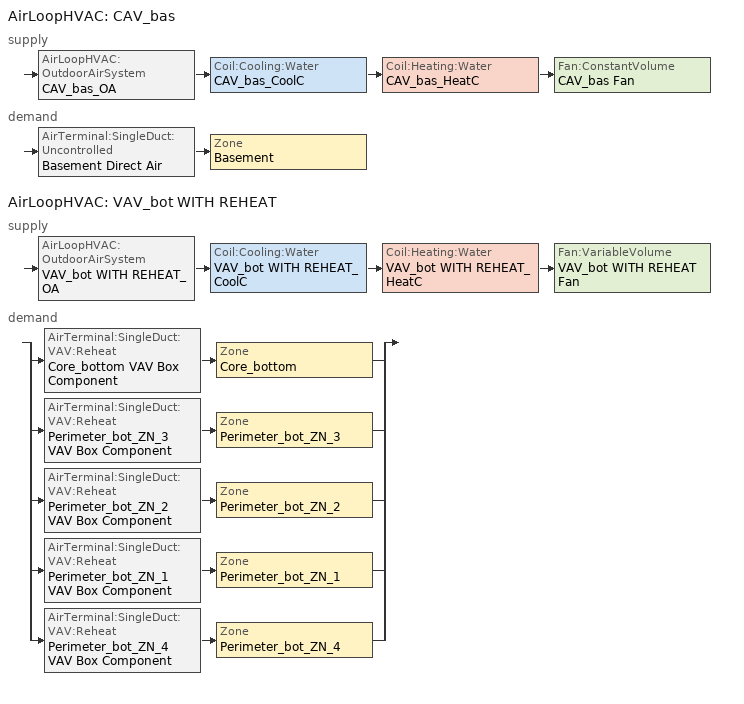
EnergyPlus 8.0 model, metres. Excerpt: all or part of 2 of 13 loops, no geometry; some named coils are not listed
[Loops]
AirLoopHVAC 'CAV_bas'
 supply: AirLoopHVAC:OutdoorAirSystem 'CAV_bas_OA' > Coil:Cooling:Water 'CAV_bas_CoolC' > Coil:Heating:Water 'CAV_bas_HeatC' > Fan:ConstantVolume 'CAV_bas Fan'
 demand: AirTerminal:SingleDuct:Uncontrolled 'Basement Direct Air' > Zone 'Basement'
AirLoopHVAC 'VAV_bot WITH REHEAT'
 supply: AirLoopHVAC:OutdoorAirSystem 'VAV_bot WITH REHEAT_OA' > Coil:Cooling:Water 'VAV_bot WITH REHEAT_CoolC' > Coil:Heating:Water 'VAV_bot WITH REHEAT_HeatC' > Fan:VariableVolume 'VAV_bot WITH REHEAT Fan'
 demand: split
  | AirTerminal:SingleDuct:VAV:Reheat 'Core_bottom VAV Box Component' > Zone 'Core_bottom'
  | AirTerminal:SingleDuct:VAV:Reheat 'Perimeter_bot_ZN_3 VAV Box Component' > Zone 'Perimeter_bot_ZN_3'
  | AirTerminal:SingleDuct:VAV:Reheat 'Perimeter_bot_ZN_2 VAV Box Component' > Zone 'Perimeter_bot_ZN_2'
  | AirTerminal:SingleDuct:VAV:Reheat 'Perimeter_bot_ZN_1 VAV Box Component' > Zone 'Perimeter_bot_ZN_1'
  | AirTerminal:SingleDuct:VAV:Reheat 'Perimeter_bot_ZN_4 VAV Box Component' > Zone 'Perimeter_bot_ZN_4'
[Sizing:Zone] Zone Cooling Design Supply Air Temperature Input Method=SupplyAirTemperature; Zone Cooling Design Supply Air Temperature {C}=12.8; Zone Heating Design Supply Air Temperature Input Method=SupplyAirTemperature; Zone Heating Design Supply Air Temperature {C}=40; Zone Cooling Design Supply Air Humidity Ratio {kg-H2O/kg-air}=0.0085; Zone Heating Design Supply Air Humidity Ratio {kg-H2O/kg-air}=0.008; Zone Heating Sizing Factor=0; Zone Cooling Sizing Factor=0; Cooling Design Air Flow Method=DesignDay; Cooling Design Air Flow Rate {m3/s}=0; Cooling Minimum Air Flow {m3/s}=0; Cooling Minimum Air Flow Fraction=0; Heating Design Air Flow Method=DesignDay; Heating Design Air Flow Rate {m3/s}=0
Name | Design Specification Outdoor Air Object
Basement | SZ DSOA Basement
Core_bottom | SZ DSOA Core_bottom
Perimeter_bot_ZN_3 | SZ DSOA Perimeter_bot_ZN_3
Perimeter_bot_ZN_2 | SZ DSOA Perimeter_bot_ZN_2
Perimeter_bot_ZN_1 | SZ DSOA Perimeter_bot_ZN_1
Perimeter_bot_ZN_4 | SZ DSOA Perimeter_bot_ZN_4
[DesignSpecification:OutdoorAir]
Name | Outdoor Air Method | outside air flow per zone area {m3/s-m2} | Outdoor Air Flow per Zone {m3/s} | Zone Outdoor Air Method | Outdoor Air Flow per Person {m3/s-person} | Outdoor Air Flow per Zone Floor Area {m3/s-m2}
SZ DSOA Basement; SZ DSOA Core_bottom; SZ DSOA Perimeter_bot_ZN_3; SZ DSOA Perimeter_bot_ZN_2; SZ DSOA Perimeter_bot_ZN_1; SZ DSOA Perimeter_bot_ZN_4 | Flow/Area | 0.000431773 | 0
CM DSOA Core_bottom; CM DSOA Perimeter_bot_ZN_1; CM DSOA Perimeter_bot_ZN_2; CM DSOA Perimeter_bot_ZN_3; CM DSOA Perimeter_bot_ZN_4 |  |  |  | Sum | 1e-08 | 0.000431773
[Sizing:System] Type of Load to Size On=Sensible; Preheat Design Temperature {C}=7; Preheat Design Humidity Ratio {kgWater/kgDryAir}=0.008; Precool Design Temperature {C}=12.8; Precool Design Humidity Ratio {kgWater/kgDryAir}=0.008; Central Cooling Design Supply Air Temperature {C}=12.8; Sizing Option=Coincident; 100% Outdoor Air in Cooling=No; 100% Outdoor Air in Heating=No; Central Cooling Design Supply Air Humidity Ratio {kg-H2O/kg-Air}=0.0085; Central Heating Design Supply Air Humidity Ratio {kgWater/kgDryAir}=0.008; Cooling Design Air Flow Method=DesignDay; Cooling Design Air Flow Rate {m3/s}=0; Heating Design Air Flow Method=DesignDay; Heating Design Air Flow Rate {m3/s}=0; System Outdoor Air Method=ZoneSum
Name | Design Outdoor Air Flow Rate {m3/s} | Minimum System Air Flow Ratio | Central Heating Design Supply Air Temperature {C}
CAV_bas | AUTOSIZE | 1 | 40
VAV_bot WITH REHEAT | 2.53804 | 0.3 | 12.8
[AirLoopHVAC] Design Supply Air Flow Rate {m3/s}=AUTOSIZE
CAV_bas; VAV_bot WITH REHEAT
[SetpointManager:SingleZone:Reheat]
CAV_bas SupAirTemp Manager: Control Variable=Temperature; Minimum Supply Air Temperature {C}=10; Maximum Supply Air Temperature {C}=50; Control Zone=Basement; Setpoint Node or NodeList=CAV_bas Supply Equipment Outlet Node
[SetpointManager:OutdoorAirReset]
VAV_bot Supply Air Temperature Manager: Control Variable=Temperature; Setpoint at Outdoor Low Temperature {C}=15.6; Outdoor Low Temperature {C}=10; Setpoint at Outdoor High Temperature {C}=12.8; Outdoor High Temperature {C}=21.1; Setpoint Node or NodeList=VAV_bot WITH REHEAT Supply Equipment Outlet Node
[SetpointManager:MixedAir] Control Variable=Temperature
Name | Setpoint Node or NodeList
CAV_bas_CoolC SAT Manager | CAV_bas_CoolC-CAV_HeatCNode
CAV_bas_HeatC SAT Manager | CAV_bas_HeatC-CAV_FanNode
CAV_bas_OAMixed Air Temp Manager | CAV_bas_OA-CAV_CoolCNode
VAV_bot WITH REHEAT_CoolC SAT Manager | VAV_bot WITH REHEAT_CoolC-VAV WITH REHEAT_HeatCNode
VAV_bot WITH REHEAT_HeatC SAT Manager | VAV_bot WITH REHEAT_HeatC-VAV WITH REHEAT FanNode
VAV_bot WITH REHEAT_OAMixed Air Temp Manager | VAV_bot WITH REHEAT_OA-VAV WITH REHEAT_CoolCNode
[SetpointManager:OutdoorAirPretreat]
VAV_bot WITH REHEAT Heat Exhchanger Supply Air Temp Manager: Control Variable=Temperature; Minimum Setpoint Temperature {C}=-99; Maximum Setpoint Temperature {C}=99; Minimum Setpoint Humidity Ratio {kgWater/kgDryAir}=0.00001; Maximum Setpoint Humidity Ratio {kgWater/kgDryAir}=1; Setpoint Node or NodeList=VAV_bot WITH REHEAT Heat Recovery Outlet Node
[Controller:WaterCoil] Control Variable=Temperature; Actuator Variable=FLOW; Maximum Actuated Flow {m3/s}=AUTOSIZE; Minimum Actuated Flow {m3/s}=0
Name | Action | Controller Convergence Tolerance {deltaC}
CAV_bas_CoolC_Controller; VAV_bot WITH REHEAT_CoolC_Controller | REVERSE
CAV_bas_HeatC_Controller; VAV_bot WITH REHEAT_HeatC_Controller | NORMAL | 0.0001
[Controller:OutdoorAir] Maximum Outdoor Air Flow Rate {m3/s}=AUTOSIZE; Economizer Control Type=DifferentialDryBulb; Economizer Control Action Type=ModulateFlow; Lockout Type=NoLockout; Minimum Limit Type=FixedMinimum; Minimum Outdoor Air Schedule=MinOA_MotorizedDamper_Sched
Name | Minimum Outdoor Air Flow Rate {m3/s} | Minimum Outdoor Air Flow Rate {m3/s}                      !- Minimum Outdoor Air Flow Rate {m3/s} | Mechanical Ventilation Controller
CAV_bas_OA_Controller | AUTOSIZE
VAV_bot WITH REHEAT_OA_Controller |  | 0 | VAV_bot WITH REHEAT_DCV
[Controller:MechanicalVentilation]
VAV_bot WITH REHEAT_DCV: MinOA_MotorizedDamper_Sched, Yes, VentilationRateProcedure, Core_bottom, CM DSOA Core_bottom, CM DSZAD Core_bottom, Perimeter_bot_ZN_1, CM DSOA Perimeter_bot_ZN_1, CM DSZAD Perimeter_bot_ZN_1, Perimeter_bot_ZN_2, CM DSOA Perimeter_bot_ZN_2, CM DSZAD Perimeter_bot_ZN_2, Perimeter_bot_ZN_3, CM DSOA Perimeter_bot_ZN_3, CM DSZAD Perimeter_bot_ZN_3, Perimeter_bot_ZN_4, CM DSOA Perimeter_bot_ZN_4, CM DSZAD Perimeter_bot_ZN_4
[DesignSpecification:ZoneAirDistribution]
CM DSZAD Core_bottom: Zone Air Distribution Effectiveness in Cooling Mode 1=1; Zone Air Distribution Effectiveness in Heating Mode 1=1
CM DSZAD Perimeter_bot_ZN_1: Zone Air Distribution Effectiveness in Cooling Mode 2=1; Zone Air Distribution Effectiveness in Heating Mode 2=1
CM DSZAD Perimeter_bot_ZN_2: Zone Air Distribution Effectiveness in Cooling Mode 3=1; Zone Air Distribution Effectiveness in Heating Mode 3=1
CM DSZAD Perimeter_bot_ZN_3: Zone Air Distribution Effectiveness in Cooling Mode 4=1; Zone Air Distribution Effectiveness in Heating Mode 4=1
CM DSZAD Perimeter_bot_ZN_4: Zone Air Distribution Effectiveness in Cooling Mode 5=1; Zone Air Distribution Effectiveness in Heating Mode 5=1
[Zone equipment]
Basement: Basement Direct Air
Core_bottom: Core_bottom VAV Box Component
Perimeter_bot_ZN_3: Perimeter_bot_ZN_3 VAV Box Component
Perimeter_bot_ZN_2: Perimeter_bot_ZN_2 VAV Box Component
Perimeter_bot_ZN_1: Perimeter_bot_ZN_1 VAV Box Component
Perimeter_bot_ZN_4: Perimeter_bot_ZN_4 VAV Box Component
[AirTerminal:SingleDuct:Uncontrolled]
Basement Direct Air: Availability Schedule=ALWAYS_ON; Maximum Air Flow Rate {m3/s}=AUTOSIZE
[AirTerminal:SingleDuct:VAV:Reheat] Availability Schedule=ALWAYS_ON; Maximum Air Flow Rate {m3/s}=AUTOSIZE; Zone Minimum Air Flow Input Method=Constant; Maximum Hot Water or Steam Flow Rate {m3/s}=AUTOSIZE; Minimum Hot Water or Steam Flow Rate {m3/s}=0; Convergence Tolerance=0.001; Damper Heating Action=reverse; Maximum Flow Fraction During Reheat=0.5; Maximum Reheat Air Temperature {C}=40
Name | Constant Minimum Air Flow Fraction | Reheat Coil
Core_bottom VAV Box Component | 0.350127 | Core_bottom VAV Box Reheat Coil
Perimeter_bot_ZN_3 VAV Box Component | 0.272143 | Perimeter_bot_ZN_3 VAV Box Reheat Coil
Perimeter_bot_ZN_2 VAV Box Component | 0.2 | Perimeter_bot_ZN_2 VAV Box Reheat Coil
Perimeter_bot_ZN_1 VAV Box Component | 0.2 | Perimeter_bot_ZN_1 VAV Box Reheat Coil
Perimeter_bot_ZN_4 VAV Box Component | 0.2 | Perimeter_bot_ZN_4 VAV Box Reheat Coil
[ZoneControl:Thermostat] Control Type Schedule=Dual Zone Control Type Sched
Name | Zone or ZoneList | Control 1
Basement Thermostat | Basement | Basement DualSPSched
Core_bottom Thermostat | Core_bottom | Core_bottom DualSPSched
Perimeter_bot_ZN_3 Thermostat | Perimeter_bot_ZN_3 | Perimeter_bot_ZN_3 DualSPSched
Perimeter_bot_ZN_2 Thermostat | Perimeter_bot_ZN_2 | Perimeter_bot_ZN_2 DualSPSched
Perimeter_bot_ZN_1 Thermostat | Perimeter_bot_ZN_1 | Perimeter_bot_ZN_1 DualSPSched
Perimeter_bot_ZN_4 Thermostat | Perimeter_bot_ZN_4 | Perimeter_bot_ZN_4 DualSPSched
[ThermostatSetpoint:DualSetpoint]
Name | Heating Setpoint Temperature Schedule | Cooling Setpoint Temperature Schedule | Heating Setpoint Temperature Schedule Nameating Se | Cooling Setpoint Temperature Schedule Nameedule Na
Basement DualSPSched | HTGSETP_SCH_YES_OPTIMUM | CLGSETP_SCH_YES_OPTIMUM
Core_bottom DualSPSched; Perimeter_bot_ZN_3 DualSPSched; Perimeter_bot_ZN_2 DualSPSched; Perimeter_bot_ZN_1 DualSPSched; Perimeter_bot_ZN_4 DualSPSched |  |  | HTGSETP_SCH_YES_OPTIMUM | CLGSETP_SCH_YES_OPTIMUM
[Coil:Cooling:Water] Availability Schedule=ALWAYS_ON; Design Water Flow Rate {m3/s}=AUTOSIZE; Design Air Flow Rate {m3/s}=AUTOSIZE; Design Inlet Water Temperature {C}=AUTOSIZE; Design Inlet Air Temperature {C}=AUTOSIZE; Design Outlet Air Temperature {C}=AUTOSIZE; Design Inlet Air Humidity Ratio {kgWater/kgDryAir}=AUTOSIZE; Design Outlet Air Humidity Ratio {kgWater/kgDryAir}=AUTOSIZE; Type of Analysis=SimpleAnalysis; Heat Exchanger Configuration=CrossFlow
CAV_bas_CoolC; VAV_bot WITH REHEAT_CoolC
[Coil:Heating:Water] Availability Schedule=ALWAYS_ON; U-Factor Times Area Value {W/K}=AUTOSIZE; Maximum Water Flow Rate {m3/s}=AUTOSIZE; Performance Input Method=UFactorTimesAreaAndDesignWaterFlowRate; Rated Capacity {W}=AUTOSIZE; Rated Inlet Water Temperature {C}=82.2; Rated Inlet Air Temperature {C}=12.8; Rated Outlet Water Temperature {C}=71.1; Rated Outlet Air Temperature {C}=40
CAV_bas_HeatC; VAV_bot WITH REHEAT_HeatC
[Fan:ConstantVolume]
CAV_bas Fan: Availability Schedule=HVACOperationSchd; Fan Efficiency=0.59605; Pressure Rise {Pa}=1018.41; Maximum Flow Rate {m3/s}=AUTOSIZE; Motor Efficiency=0.917; Motor In Airstream Fraction=1
[Fan:VariableVolume]
VAV_bot WITH REHEAT Fan: Availability Schedule=HVACOperationSchd; Fan Efficiency=0.6084; Pressure Rise {Pa}=1389.42; Maximum Flow Rate {m3/s}=AUTOSIZE; Fan Power Minimum Flow Rate Input Method=Fraction; Fan Power Minimum Flow Fraction=0.25; Motor Efficiency=0.936; Motor In Airstream Fraction=1; Fan Power Coefficient 1=0.0408; Fan Power Coefficient 2=0.088; Fan Power Coefficient 3=-0.0729; Fan Power Coefficient 4=0.9437; Fan Power Coefficient 5=0
[HeatExchanger:AirToAir:SensibleAndLatent]
VAV_bot WITH REHEAT OA Heat Recovery: Availability Schedule=Always_On; Nominal Supply Air Flow Rate {m3/s}=AUTOSIZE; Sensible Effectiveness at 100% Heating Air Flow=0.7; Latent Effectiveness at 100% Heating Air Flow=0.6; Sensible Effectiveness at 75% Heating Air Flow=0.7; Latent Effectiveness at 75% Heating Air Flow=0.6; Sensible Effectiveness at 100% Cooling Air Flow=0.75; Latent Effectiveness at 100% Cooling Air Flow=0.6; Sensible Effectiveness at 75% Cooling Air Flow=0.75; Latent Effectiveness at 75% Cooling Air Flow=0.6; Nominal Electric Power {W}=1871.04; Supply Air Outlet Temperature Control=Yes; Heat Exchanger Type=Rotary; Frost Control Type=ExhaustOnly; Threshold Temperature {C}=-23.3; Initial Defrost Time Fraction=0.167; Rate of Defrost Time Fraction Increase {1/K}=1.44
[EnergyManagementSystem:Sensor]
Name | Output:Variable or Output:Meter Index Key | Output:Variable or Output:Meter
Basement_LSr | Basement | Zone Lights Electric Power
Basement_Occ_Sensor | Basement | People Occupant Count
Core_bottom_LSr | Core_bottom | Zone Lights Electric Power
Core_bottom_Occ_Sensor | Core_bottom | People Occupant Count
Perimeter_bot_ZN_3_LSr | Perimeter_bot_ZN_3 | Zone Lights Electric Power
Perimeter_bot_ZN_3_Occ_Sensor | Perimeter_bot_ZN_3 | People Occupant Count
Perimeter_bot_ZN_2_LSr | Perimeter_bot_ZN_2 | Zone Lights Electric Power
Perimeter_bot_ZN_2_Occ_Sensor | Perimeter_bot_ZN_2 | People Occupant Count
Perimeter_bot_ZN_1_LSr | Perimeter_bot_ZN_1 | Zone Lights Electric Power
Perimeter_bot_ZN_1_Occ_Sensor | Perimeter_bot_ZN_1 | People Occupant Count
Perimeter_bot_ZN_4_LSr | Perimeter_bot_ZN_4 | Zone Lights Electric Power
Perimeter_bot_ZN_4_Occ_Sensor | Perimeter_bot_ZN_4 | People Occupant Count
[EnergyManagementSystem:Program]
SetBoilerPar: SET CapRated =  1422106.94; SET EtRated =  0.8125; SET CapRated = (CapRated *3.412)/1000; SET SkinLossRate = 0.02; SET BoilerType = 1; IF BoilerType  == 1; IF CapRated >10000; SET PLRx = 0.2; ELSEIF CapRated >5000; SET PLRx = 0.25; ELSEIF CapRated >1000; SET PLRx = 0.33; ELSE; SET BoilerType = 2; SET PLRx = 0.2; ENDIF; ELSE; SET PLRx = 0.2; ENDIF; IF BoilerType == 1; SET CurveX = 0.975 + 0.305 * PLRx - 0.527 * (PLRx^2) + 0.249 * (PLRx^3); ELSE; SET CurveX = 0.907 + 0.320 * PLRx - 0.420 * (PLRx^2) + 0.193 * (PLRx^3); ENDIF; SET LoadX = CapRated * PLRx; SET Etx = CurveX * EtRated; SET InputEx = LoadX/Etx; SET SkinEx = CapRated * SkinLossRate; SET Ecx = (LoadX + SkinEx)/InputEx
SetBoilerCurve: IF BoilerPLR >= PLRx; IF BoilerType == 1; SET BoilerCurve = 0.975 + 0.305*BoilerPLR - 0.527*(BoilerPLR^2) + 0.249*(BoilerPLR^3); ELSE; SET BoilerCurve = 0.907 + 0.320*BoilerPLR - 0.420*(BoilerPLR^2) + 0.193*(BoilerPLR^3); ENDIF; ELSE; IF BoilerPLR == 0; SET BoilerCurve = NULL; ELSE; IF BoilerPLR <0.05; SET BoilerCurve = (0.05/(0.05 + SkinLossRate)) * (Ecx/EtRated); ELSE; SET BoilerCurve = (BoilerPLR/(BoilerPLR + SkinLossRate)) * (Ecx/EtRated); ENDIF; ENDIF; ENDIF
OA_BASED_OPTIMUM_START_EMS_Program: IF DaylightSavings==0 && DayOfWeek>1 && Hour==4 && OAT<23.9 && OAT>1.7; SET CLGSETP_SCH_Actuator = 26.7; SET HTGSETP_SCH_Actuator = 15.6; ELSEIF DaylightSavings==1 && DayOfWeek>1 && Hour==3 && OAT<23.9 && OAT>1.7; SET CLGSETP_SCH_Actuator = 26.7; SET HTGSETP_SCH_Actuator = 15.6; ELSE; SET CLGSETP_SCH_Actuator = NULL; SET HTGSETP_SCH_Actuator = NULL; ENDIF
PlantPump_EMS_Program: IF ChillerPlantDemandLoad < 1156291.305; SET Chiller2PumpStatus = 0; SET Chiller2Status = 0; SET Chiller2PumpFlow = 0; ELSE; SET Chiller2PumpStatus = 1; SET Chiller2Status = 1; SET Chiller2PumpFlow = Chiller2PumpDesignFlow; ENDIF
SET_Basement_Light_EMS_Program: SET Basement_LSr_IP=0.093*Basement_LSr/Basement_Area; IF (Basement_Occ_Sensor <= 0) && (Basement_LSr_IP >= 0.02); SET Basement_Light_Actuator = 0.02*Basement_Area/0.09290304; ELSE; SET Basement_Light_Actuator = NULL; ENDIF
SET_Core_bottom_Light_EMS_Program: SET Core_bottom_LSr_IP=0.093*Core_bottom_LSr/Core_bottom_Area; IF (Core_bottom_Occ_Sensor <= 0) && (Core_bottom_LSr_IP >= 0.02); SET Core_bottom_Light_Actuator = 0.02*Core_bottom_Area/0.09290304; ELSE; SET Core_bottom_Light_Actuator = NULL; ENDIF
SET_Core_mid_Light_EMS_Program: SET Core_mid_LSr_IP=0.093*Core_mid_LSr/Core_mid_Area; IF (Core_mid_Occ_Sensor <= 0) && (Core_mid_LSr_IP >= 0.02); SET Core_mid_Light_Actuator = 0.02*Core_mid_Area/0.09290304; ELSE; SET Core_mid_Light_Actuator = NULL; ENDIF
SET_Core_top_Light_EMS_Program: SET Core_top_LSr_IP=0.093*Core_top_LSr/Core_top_Area; IF (Core_top_Occ_Sensor <= 0) && (Core_top_LSr_IP >= 0.02); SET Core_top_Light_Actuator = 0.02*Core_top_Area/0.09290304; ELSE; SET Core_top_Light_Actuator = NULL; ENDIF
SET_Perimeter_bot_ZN_3_Light_EMS_Program: SET Perimeter_bot_ZN_3_LSr_IP=0.093*Perimeter_bot_ZN_3_LSr/Perimeter_bot_ZN_3_Area; IF (Perimeter_bot_ZN_3_Occ_Sensor <= 0) && (Perimeter_bot_ZN_3_LSr_IP >= 0.02); SET Perimeter_bot_ZN_3_Light_Actuator = 0.02*Perimeter_bot_ZN_3_Area/0.09290304; ELSE; SET Perimeter_bot_ZN_3_Light_Actuator = NULL; ENDIF
SET_Perimeter_bot_ZN_2_Light_EMS_Program: SET Perimeter_bot_ZN_2_LSr_IP=0.093*Perimeter_bot_ZN_2_LSr/Perimeter_bot_ZN_2_Area; IF (Perimeter_bot_ZN_2_Occ_Sensor <= 0) && (Perimeter_bot_ZN_2_LSr_IP >= 0.02); SET Perimeter_bot_ZN_2_Light_Actuator = 0.02*Perimeter_bot_ZN_2_Area/0.09290304; ELSE; SET Perimeter_bot_ZN_2_Light_Actuator = NULL; ENDIF
SET_Perimeter_bot_ZN_1_Light_EMS_Program: SET Perimeter_bot_ZN_1_LSr_IP=0.093*Perimeter_bot_ZN_1_LSr/Perimeter_bot_ZN_1_Area; IF (Perimeter_bot_ZN_1_Occ_Sensor <= 0) && (Perimeter_bot_ZN_1_LSr_IP >= 0.02); SET Perimeter_bot_ZN_1_Light_Actuator = 0.02*Perimeter_bot_ZN_1_Area/0.09290304; ELSE; SET Perimeter_bot_ZN_1_Light_Actuator = NULL; ENDIF
SET_Perimeter_bot_ZN_4_Light_EMS_Program: SET Perimeter_bot_ZN_4_LSr_IP=0.093*Perimeter_bot_ZN_4_LSr/Perimeter_bot_ZN_4_Area; IF (Perimeter_bot_ZN_4_Occ_Sensor <= 0) && (Perimeter_bot_ZN_4_LSr_IP >= 0.02); SET Perimeter_bot_ZN_4_Light_Actuator = 0.02*Perimeter_bot_ZN_4_Area/0.09290304; ELSE; SET Perimeter_bot_ZN_4_Light_Actuator = NULL; ENDIF
SET_Perimeter_mid_ZN_3_Light_EMS_Program: SET Perimeter_mid_ZN_3_LSr_IP=0.093*Perimeter_mid_ZN_3_LSr/Perimeter_mid_ZN_3_Area; IF (Perimeter_mid_ZN_3_Occ_Sensor <= 0) && (Perimeter_mid_ZN_3_LSr_IP >= 0.02); SET Perimeter_mid_ZN_3_Light_Actuator = 0.02*Perimeter_mid_ZN_3_Area/0.09290304; ELSE; SET Perimeter_mid_ZN_3_Light_Actuator = NULL; ENDIF
SET_Perimeter_mid_ZN_2_Light_EMS_Program: SET Perimeter_mid_ZN_2_LSr_IP=0.093*Perimeter_mid_ZN_2_LSr/Perimeter_mid_ZN_2_Area; IF (Perimeter_mid_ZN_2_Occ_Sensor <= 0) && (Perimeter_mid_ZN_2_LSr_IP >= 0.02); SET Perimeter_mid_ZN_2_Light_Actuator = 0.02*Perimeter_mid_ZN_2_Area/0.09290304; ELSE; SET Perimeter_mid_ZN_2_Light_Actuator = NULL; ENDIF
SET_Perimeter_mid_ZN_1_Light_EMS_Program: SET Perimeter_mid_ZN_1_LSr_IP=0.093*Perimeter_mid_ZN_1_LSr/Perimeter_mid_ZN_1_Area; IF (Perimeter_mid_ZN_1_Occ_Sensor <= 0) && (Perimeter_mid_ZN_1_LSr_IP >= 0.02); SET Perimeter_mid_ZN_1_Light_Actuator = 0.02*Perimeter_mid_ZN_1_Area/0.09290304; ELSE; SET Perimeter_mid_ZN_1_Light_Actuator = NULL; ENDIF
SET_Perimeter_mid_ZN_4_Light_EMS_Program: SET Perimeter_mid_ZN_4_LSr_IP=0.093*Perimeter_mid_ZN_4_LSr/Perimeter_mid_ZN_4_Area; IF (Perimeter_mid_ZN_4_Occ_Sensor <= 0) && (Perimeter_mid_ZN_4_LSr_IP >= 0.02); SET Perimeter_mid_ZN_4_Light_Actuator = 0.02*Perimeter_mid_ZN_4_Area/0.09290304; ELSE; SET Perimeter_mid_ZN_4_Light_Actuator = NULL; ENDIF
SET_Perimeter_top_ZN_3_Light_EMS_Program: SET Perimeter_top_ZN_3_LSr_IP=0.093*Perimeter_top_ZN_3_LSr/Perimeter_top_ZN_3_Area; IF (Perimeter_top_ZN_3_Occ_Sensor <= 0) && (Perimeter_top_ZN_3_LSr_IP >= 0.02); SET Perimeter_top_ZN_3_Light_Actuator = 0.02*Perimeter_top_ZN_3_Area/0.09290304; ELSE; SET Perimeter_top_ZN_3_Light_Actuator = NULL; ENDIF
[EnergyManagementSystem:InternalVariable] Internal Data Type=Zone Floor Area
Name | Internal Data Index Key
Basement_Area | Basement
Core_bottom_Area | Core_bottom
Perimeter_bot_ZN_3_Area | Perimeter_bot_ZN_3
Perimeter_bot_ZN_2_Area | Perimeter_bot_ZN_2
Perimeter_bot_ZN_1_Area | Perimeter_bot_ZN_1
Perimeter_bot_ZN_4_Area | Perimeter_bot_ZN_4
[Schedule:Compact]
ALWAYS_ON: Through: 12/31, For: AllDays, Until: 24:00, 1
HVACOperationSchd: Through: 12/31, For: Weekdays SummerDesignDay, Until: 06:00, 0, Until: 22:00, 1, Until: 24:00, 0, For: Saturday WinterDesignDay, Until: 06:00, 0, Until: 18:00, 1, Until: 24:00, 0, For: Sunday Holidays AllOtherDays, Until: 24:00, 0
HTGSETP_SCH_YES_OPTIMUM: Through: 12/31, For: WinterDesignDay, Until: 05:00, 15.6, Until: 06:00, 17.6, Until: 07:00, 19.6, Until: 22:00, 21, Until: 24:00, 15.6, For: Weekdays, Until: 04:00, 15.6, Until: 05:00, 17.8, Until: 06:00, 20, Until: 22:00, 21, Until: 24:00, 15.6, For SummerDesignDay, Until: 24:00, 15.6, For: Saturday, Until: 04:00, 15.6, Until: 05:00, 17.8, Until: 06:00, 20, Until: 17:00, 21, Until: 24:00, 15.6, For: Sunday Holidays AllOtherDays, Until: 24:00, 15.6
CLGSETP_SCH_YES_OPTIMUM: Through: 12/31, For: SummerDesignDay, Until: 05:00, 26.7, Until: 06:00, 25.7, Until: 07:00, 25, Until: 22:00, 24, Until: 24:00, 26.7, For: Weekdays, Until: 04:00, 26.7, Until: 05:00, 25.6, Until: 06:00, 25, Until: 22:00, 24, Until: 24:00, 26.7, For: Saturday, Until: 04:00, 26.7, Until: 05:00, 25.6, Until: 06:00, 25, Until: 17:00, 24, Until: 24:00, 26.7, For WinterDesignDay, Until: 24:00, 26.7, For: Sunday Holidays AllOtherDays, Until: 24:00, 26.7
MinOA_MotorizedDamper_Sched: Through: 12/31, For: Weekdays SummerDesignDay, Until: 07:00, 0, Until: 22:00, 1, Until: 24:00, 0, For: Saturday WinterDesignDay, Until: 07:00, 0, Until: 18:00, 1, Until: 24:00, 0, For: Sunday Holidays AllOtherDays, Until: 24:00, 0
Dual Zone Control Type Sched: Through: 12/31, For: AllDays, Until: 24:00, 4
